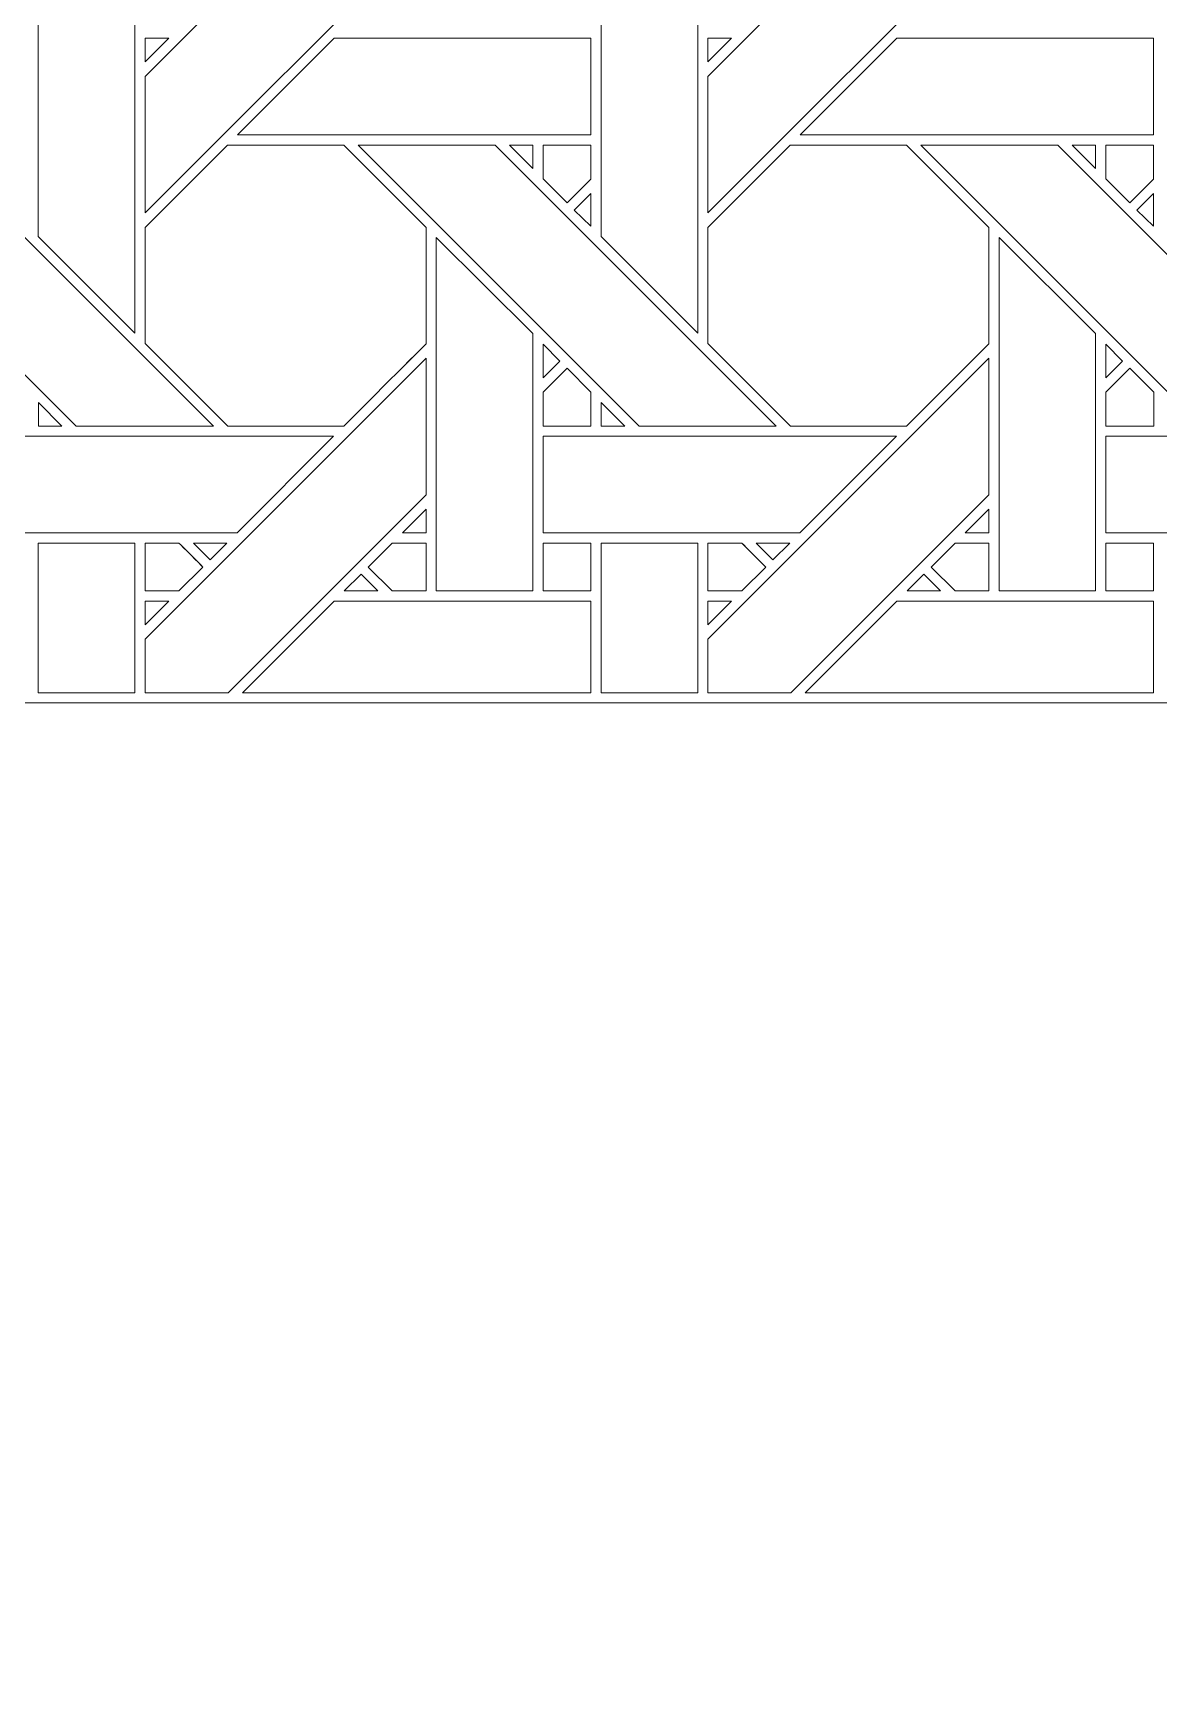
# Model space of a CAD drawing. Header units: inches. Extents: x 6.4 to 18.4, y 3.1 to 15.1.
# Drawn here: x 14.329 to 16.227, y 9.095 to 11.892 of the extents above; entities that cross this region are included whole.
import ezdxf

# ---------------------------------------------------------------- set-up
doc = ezdxf.new("R2010")
doc.units = ezdxf.units.IN
doc.header["$MEASUREMENT"] = 0
doc.layers.add('Design', color=7, linetype='Continuous', lineweight=0)

msp = doc.modelspace()

# ---------------------------------------------------------------- linework, layer by layer
at = {"layer": 'Design'}
for points, knots in [([(12.3829, 15.0948), (9.0691, 15.0948), (6.3829, 12.4085), (6.3829, 9.0948), (6.3829, 5.7811), (9.0691, 3.0948), (12.3829, 3.0948), (15.6966, 3.0948), (18.3829, 5.7811), (18.3829, 9.0948), (18.3829, 12.4085), (15.6966, 15.0948), (12.3829, 15.0948)], [0, 0, 0, 0, 1, 1, 1, 2, 2, 2, 3, 3, 3, 4, 4, 4, 4]), ([(7.399, 10.7636), (7.399, 10.7636), (7.4146, 10.7636), (7.4146, 10.7636), (7.4146, 10.7636), (7.4265, 10.7636), (7.4265, 10.7636), (7.4265, 10.7636), (17.3629, 10.7636), (17.3629, 10.7636), (17.3711, 10.7636), (17.3771, 10.7713), (17.3751, 10.7793), (17.374, 10.7838), (17.3725, 10.7889), (17.3707, 10.7944), (16.6636, 12.8699), (14.6977, 14.3629), (12.3829, 14.3629), (10.0662, 14.3629), (8.0989, 12.8675), (7.3933, 10.7893), (7.3898, 10.779), (7.3884, 10.7717), (7.3905, 10.7675), (7.3918, 10.7649), (7.3945, 10.7636), (7.399, 10.7636)], [0, 0, 0, 0, 1, 1, 1, 2, 2, 2, 3, 3, 3, 4, 4, 4, 5, 5, 5, 6, 6, 6, 7, 7, 7, 8, 8, 8, 9, 9, 9, 9]), ([(14.9915, 12.0628), (14.9915, 12.0628), (14.5179, 11.5892), (14.5179, 11.5892), (14.5179, 11.5892), (14.5179, 11.8193), (14.5179, 11.8193), (14.5179, 11.8193), (14.9915, 12.2929), (14.9915, 12.2929), (14.9915, 12.2929), (14.9915, 12.0628), (14.9915, 12.0628)], [0, 0, 0, 0, 1, 1, 1, 2, 2, 2, 3, 3, 3, 4, 4, 4, 4]), ([(15.9403, 12.0628), (15.9403, 12.0628), (15.4666, 11.5892), (15.4666, 11.5892), (15.4666, 11.5892), (15.4666, 11.8193), (15.4666, 11.8193), (15.4666, 11.8193), (15.9403, 12.2929), (15.9403, 12.2929), (15.9403, 12.2929), (15.9403, 12.0628), (15.9403, 12.0628)], [0, 0, 0, 0, 1, 1, 1, 2, 2, 2, 3, 3, 3, 4, 4, 4, 4]), ([(14.5007, 11.9814), (14.5007, 11.9814), (14.5007, 11.3863), (14.5007, 11.3863), (14.5007, 11.3863), (14.3378, 11.5492), (14.3378, 11.5492), (14.3378, 11.5492), (14.3378, 11.9814), (14.3378, 11.9814), (14.3378, 11.9814), (14.5007, 11.9814), (14.5007, 11.9814)], [0, 0, 0, 0, 1, 1, 1, 2, 2, 2, 3, 3, 3, 4, 4, 4, 4]), ([(15.4494, 11.9814), (15.4494, 11.9814), (15.4494, 11.3863), (15.4494, 11.3863), (15.4494, 11.3863), (15.2865, 11.5492), (15.2865, 11.5492), (15.2865, 11.5492), (15.2865, 11.9814), (15.2865, 11.9814), (15.2865, 11.9814), (15.4494, 11.9814), (15.4494, 11.9814)], [0, 0, 0, 0, 1, 1, 1, 2, 2, 2, 3, 3, 3, 4, 4, 4, 4]), ([(14.5577, 11.8835), (14.5577, 11.8835), (14.5179, 11.8436), (14.5179, 11.8436), (14.5179, 11.8436), (14.5179, 11.8835), (14.5179, 11.8835), (14.5179, 11.8835), (14.5577, 11.8835), (14.5577, 11.8835)], [0, 0, 0, 0, 1, 1, 1, 2, 2, 2, 3, 3, 3, 3]), ([(15.269, 11.8835), (15.269, 11.8835), (15.269, 11.7207), (15.269, 11.7207), (15.269, 11.7207), (14.6737, 11.7207), (14.6737, 11.7207), (14.6737, 11.7207), (14.8365, 11.8835), (14.8365, 11.8835), (14.8365, 11.8835), (15.269, 11.8835), (15.269, 11.8835)], [0, 0, 0, 0, 1, 1, 1, 2, 2, 2, 3, 3, 3, 4, 4, 4, 4]), ([(15.5064, 11.8835), (15.5064, 11.8835), (15.4666, 11.8436), (15.4666, 11.8436), (15.4666, 11.8436), (15.4666, 11.8835), (15.4666, 11.8835), (15.4666, 11.8835), (15.5064, 11.8835), (15.5064, 11.8835)], [0, 0, 0, 0, 1, 1, 1, 2, 2, 2, 3, 3, 3, 3]), ([(16.2177, 11.8835), (16.2177, 11.8835), (16.2177, 11.7207), (16.2177, 11.7207), (16.2177, 11.7207), (15.6224, 11.7207), (15.6224, 11.7207), (15.6224, 11.7207), (15.7853, 11.8835), (15.7853, 11.8835), (15.7853, 11.8835), (16.2177, 11.8835), (16.2177, 11.8835)], [0, 0, 0, 0, 1, 1, 1, 2, 2, 2, 3, 3, 3, 4, 4, 4, 4]), ([(13.9283, 11.7035), (13.9283, 11.7035), (14.1592, 11.7035), (14.1592, 11.7035), (14.1592, 11.7035), (14.6329, 11.2299), (14.6329, 11.2299), (14.6329, 11.2299), (14.4018, 11.2299), (14.4018, 11.2299), (14.4018, 11.2299), (13.9283, 11.7035), (13.9283, 11.7035)], [0, 0, 0, 0, 1, 1, 1, 2, 2, 2, 3, 3, 3, 4, 4, 4, 4]), ([(14.5179, 11.5648), (14.5179, 11.5648), (14.6566, 11.7035), (14.6566, 11.7035), (14.6566, 11.7035), (14.8528, 11.7035), (14.8528, 11.7035), (14.8528, 11.7035), (14.9915, 11.5648), (14.9915, 11.5648), (14.9915, 11.5648), (14.9915, 11.3686), (14.9915, 11.3686), (14.9737, 11.3507), (14.8618, 11.2389), (14.8528, 11.2299), (14.8528, 11.2299), (14.6571, 11.2299), (14.6571, 11.2299), (14.6571, 11.2299), (14.5179, 11.3691), (14.5179, 11.3691), (14.5179, 11.3691), (14.5179, 11.5648), (14.5179, 11.5648)], [0, 0, 0, 0, 1, 1, 1, 2, 2, 2, 3, 3, 3, 4, 4, 4, 5, 5, 5, 6, 6, 6, 7, 7, 7, 8, 8, 8, 8]), ([(14.6571, 11.2299), (14.6571, 11.2299), (14.5179, 11.3691), (14.5179, 11.3691), (14.5179, 11.3691), (14.5179, 11.5648), (14.5179, 11.5648), (14.5179, 11.5648), (14.6566, 11.7035), (14.6566, 11.7035), (14.6566, 11.7035), (14.8528, 11.7035), (14.8528, 11.7035), (14.8528, 11.7035), (14.9915, 11.5648), (14.9915, 11.5648), (14.9915, 11.5648), (14.9915, 11.3686), (14.9915, 11.3686), (14.9737, 11.3506), (14.8617, 11.2389), (14.8528, 11.2299), (14.8528, 11.2299), (14.6571, 11.2299), (14.6571, 11.2299)], [0, 0, 0, 0, 1, 1, 1, 2, 2, 2, 3, 3, 3, 4, 4, 4, 5, 5, 5, 6, 6, 6, 7, 7, 7, 8, 8, 8, 8]), ([(14.877, 11.7035), (14.877, 11.7035), (15.1079, 11.7035), (15.1079, 11.7035), (15.1079, 11.7035), (15.5816, 11.2299), (15.5816, 11.2299), (15.5816, 11.2299), (15.3505, 11.2299), (15.3505, 11.2299), (15.3505, 11.2299), (14.877, 11.7035), (14.877, 11.7035)], [0, 0, 0, 0, 1, 1, 1, 2, 2, 2, 3, 3, 3, 4, 4, 4, 4]), ([(15.1715, 11.7035), (15.1715, 11.7035), (15.1715, 11.6637), (15.1715, 11.6637), (15.1715, 11.6637), (15.1321, 11.7035), (15.1321, 11.7035), (15.1321, 11.7035), (15.1715, 11.7035), (15.1715, 11.7035)], [0, 0, 0, 0, 1, 1, 1, 2, 2, 2, 3, 3, 3, 3]), ([(15.1887, 11.7035), (15.1887, 11.7035), (15.269, 11.7035), (15.269, 11.7035), (15.269, 11.7035), (15.269, 11.6459), (15.269, 11.6459), (15.269, 11.6459), (15.2291, 11.606), (15.2291, 11.606), (15.2291, 11.606), (15.1887, 11.6463), (15.1887, 11.6463), (15.1887, 11.6463), (15.1887, 11.7035), (15.1887, 11.7035)], [0, 0, 0, 0, 1, 1, 1, 2, 2, 2, 3, 3, 3, 4, 4, 4, 5, 5, 5, 5]), ([(15.2291, 11.606), (15.2291, 11.606), (15.1887, 11.6463), (15.1887, 11.6463), (15.1887, 11.6463), (15.1887, 11.7035), (15.1887, 11.7035), (15.1887, 11.7035), (15.269, 11.7035), (15.269, 11.7035), (15.269, 11.7035), (15.269, 11.6459), (15.269, 11.6459), (15.269, 11.6459), (15.2291, 11.606), (15.2291, 11.606)], [0, 0, 0, 0, 1, 1, 1, 2, 2, 2, 3, 3, 3, 4, 4, 4, 5, 5, 5, 5]), ([(15.4666, 11.5648), (15.4666, 11.5648), (15.6053, 11.7035), (15.6053, 11.7035), (15.6053, 11.7035), (15.8015, 11.7035), (15.8015, 11.7035), (15.8015, 11.7035), (15.9403, 11.5648), (15.9403, 11.5648), (15.9403, 11.5648), (15.9403, 11.3686), (15.9403, 11.3686), (15.9225, 11.3507), (15.8105, 11.2389), (15.8016, 11.2299), (15.8016, 11.2299), (15.6058, 11.2299), (15.6058, 11.2299), (15.6058, 11.2299), (15.4666, 11.3691), (15.4666, 11.3691), (15.4666, 11.3691), (15.4666, 11.5648), (15.4666, 11.5648)], [0, 0, 0, 0, 1, 1, 1, 2, 2, 2, 3, 3, 3, 4, 4, 4, 5, 5, 5, 6, 6, 6, 7, 7, 7, 8, 8, 8, 8]), ([(15.6058, 11.2299), (15.6058, 11.2299), (15.4666, 11.3691), (15.4666, 11.3691), (15.4666, 11.3691), (15.4666, 11.5648), (15.4666, 11.5648), (15.4666, 11.5648), (15.6053, 11.7035), (15.6053, 11.7035), (15.6053, 11.7035), (15.8015, 11.7035), (15.8015, 11.7035), (15.8015, 11.7035), (15.9403, 11.5648), (15.9403, 11.5648), (15.9403, 11.5648), (15.9403, 11.3686), (15.9403, 11.3686), (15.922, 11.3502), (15.8102, 11.2386), (15.8016, 11.2299), (15.8016, 11.2299), (15.6058, 11.2299), (15.6058, 11.2299)], [0, 0, 0, 0, 1, 1, 1, 2, 2, 2, 3, 3, 3, 4, 4, 4, 5, 5, 5, 6, 6, 6, 7, 7, 7, 8, 8, 8, 8]), ([(16.5303, 11.2299), (16.5303, 11.2299), (16.2993, 11.2299), (16.2993, 11.2299), (16.2993, 11.2299), (15.8257, 11.7035), (15.8257, 11.7035), (15.8257, 11.7035), (16.0567, 11.7035), (16.0567, 11.7035), (16.0567, 11.7035), (16.5303, 11.2299), (16.5303, 11.2299)], [0, 0, 0, 0, 1, 1, 1, 2, 2, 2, 3, 3, 3, 4, 4, 4, 4]), ([(16.0808, 11.7035), (16.0808, 11.7035), (16.1202, 11.7035), (16.1202, 11.7035), (16.1202, 11.7035), (16.1202, 11.6637), (16.1202, 11.6637), (16.1202, 11.6637), (16.0808, 11.7035), (16.0808, 11.7035)], [0, 0, 0, 0, 1, 1, 1, 2, 2, 2, 3, 3, 3, 3]), ([(16.1375, 11.7035), (16.1375, 11.7035), (16.2177, 11.7035), (16.2177, 11.7035), (16.2177, 11.7035), (16.2177, 11.6459), (16.2177, 11.6459), (16.2177, 11.6459), (16.1778, 11.606), (16.1778, 11.606), (16.1778, 11.606), (16.1375, 11.6463), (16.1375, 11.6463), (16.1375, 11.6463), (16.1375, 11.7035), (16.1375, 11.7035)], [0, 0, 0, 0, 1, 1, 1, 2, 2, 2, 3, 3, 3, 4, 4, 4, 5, 5, 5, 5]), ([(16.1778, 11.606), (16.1778, 11.606), (16.1375, 11.6463), (16.1375, 11.6463), (16.1375, 11.6463), (16.1375, 11.7035), (16.1375, 11.7035), (16.1375, 11.7035), (16.2177, 11.7035), (16.2177, 11.7035), (16.2177, 11.7035), (16.2177, 11.6459), (16.2177, 11.6459), (16.2177, 11.6459), (16.1778, 11.606), (16.1778, 11.606)], [0, 0, 0, 0, 1, 1, 1, 2, 2, 2, 3, 3, 3, 4, 4, 4, 5, 5, 5, 5]), ([(15.269, 11.6217), (15.269, 11.6217), (15.269, 11.5665), (15.269, 11.5665), (15.269, 11.5665), (15.2412, 11.5939), (15.2412, 11.5939), (15.2412, 11.5939), (15.269, 11.6217), (15.269, 11.6217)], [0, 0, 0, 0, 1, 1, 1, 2, 2, 2, 3, 3, 3, 3]), ([(16.2177, 11.6217), (16.2177, 11.6217), (16.2177, 11.5665), (16.2177, 11.5665), (16.2177, 11.5665), (16.1899, 11.5939), (16.1899, 11.5939), (16.1899, 11.5939), (16.2177, 11.6217), (16.2177, 11.6217)], [0, 0, 0, 0, 1, 1, 1, 2, 2, 2, 3, 3, 3, 3]), ([(15.1714, 11.3856), (15.1714, 11.3856), (15.1714, 10.9519), (15.1714, 10.9519), (15.1714, 10.9519), (15.0087, 10.9519), (15.0087, 10.9519), (15.0087, 10.9519), (15.0087, 11.5477), (15.0087, 11.5477), (15.0087, 11.5477), (15.1714, 11.3856), (15.1714, 11.3856)], [0, 0, 0, 0, 1, 1, 1, 2, 2, 2, 3, 3, 3, 4, 4, 4, 4]), ([(16.1201, 11.3856), (16.1201, 11.3856), (16.1201, 10.9519), (16.1201, 10.9519), (16.1201, 10.9519), (15.9574, 10.9519), (15.9574, 10.9519), (15.9574, 10.9519), (15.9574, 11.5477), (15.9574, 11.5477), (15.9574, 11.5477), (16.1201, 11.3856), (16.1201, 11.3856)], [0, 0, 0, 0, 1, 1, 1, 2, 2, 2, 3, 3, 3, 4, 4, 4, 4]), ([(15.1887, 11.3113), (15.1887, 11.3113), (15.1887, 11.3681), (15.1887, 11.3681), (15.1887, 11.3681), (15.2169, 11.3395), (15.2169, 11.3395), (15.2169, 11.3395), (15.1887, 11.3113), (15.1887, 11.3113)], [0, 0, 0, 0, 1, 1, 1, 2, 2, 2, 3, 3, 3, 3]), ([(16.1374, 11.3113), (16.1374, 11.3113), (16.1374, 11.3681), (16.1374, 11.3681), (16.1374, 11.3681), (16.1656, 11.3395), (16.1656, 11.3395), (16.1656, 11.3395), (16.1374, 11.3113), (16.1374, 11.3113)], [0, 0, 0, 0, 1, 1, 1, 2, 2, 2, 3, 3, 3, 3]), ([(14.5179, 10.7802), (14.5179, 10.7802), (14.5179, 10.8705), (14.5179, 10.8705), (14.5179, 10.8705), (14.9915, 11.3441), (14.9915, 11.3441), (14.9915, 11.3441), (14.9915, 11.1141), (14.9915, 11.1141), (14.9915, 11.1141), (14.6577, 10.7802), (14.6577, 10.7802), (14.6577, 10.7802), (14.5179, 10.7802), (14.5179, 10.7802)], [0, 0, 0, 0, 1, 1, 1, 2, 2, 2, 3, 3, 3, 4, 4, 4, 5, 5, 5, 5]), ([(15.4666, 10.7802), (15.4666, 10.7802), (15.4666, 10.8705), (15.4666, 10.8705), (15.4666, 10.8705), (15.9403, 11.3441), (15.9403, 11.3441), (15.9403, 11.3441), (15.9403, 11.1141), (15.9403, 11.1141), (15.9403, 11.1141), (15.6064, 10.7802), (15.6064, 10.7802), (15.6064, 10.7802), (15.4666, 10.7802), (15.4666, 10.7802)], [0, 0, 0, 0, 1, 1, 1, 2, 2, 2, 3, 3, 3, 4, 4, 4, 5, 5, 5, 5]), ([(15.2694, 11.287), (15.2694, 11.287), (15.2694, 11.2297), (15.2694, 11.2297), (15.2694, 11.2297), (15.1887, 11.2297), (15.1887, 11.2297), (15.1887, 11.2297), (15.1887, 11.2869), (15.1887, 11.2869), (15.1887, 11.2869), (15.2291, 11.3273), (15.2291, 11.3273), (15.2291, 11.3273), (15.2694, 11.287), (15.2694, 11.287)], [0, 0, 0, 0, 1, 1, 1, 2, 2, 2, 3, 3, 3, 4, 4, 4, 5, 5, 5, 5]), ([(15.1887, 11.2869), (15.1887, 11.2869), (15.2291, 11.3273), (15.2291, 11.3273), (15.2291, 11.3273), (15.2694, 11.287), (15.2694, 11.287), (15.2694, 11.287), (15.2694, 11.2297), (15.2694, 11.2297), (15.2694, 11.2297), (15.1887, 11.2297), (15.1887, 11.2297), (15.1887, 11.2297), (15.1887, 11.2869), (15.1887, 11.2869)], [0, 0, 0, 0, 1, 1, 1, 2, 2, 2, 3, 3, 3, 4, 4, 4, 5, 5, 5, 5]), ([(16.2181, 11.287), (16.2181, 11.287), (16.2181, 11.2297), (16.2181, 11.2297), (16.2181, 11.2297), (16.1375, 11.2297), (16.1375, 11.2297), (16.1375, 11.2297), (16.1375, 11.2869), (16.1375, 11.2869), (16.1375, 11.2869), (16.1778, 11.3273), (16.1778, 11.3273), (16.1778, 11.3273), (16.2181, 11.287), (16.2181, 11.287)], [0, 0, 0, 0, 1, 1, 1, 2, 2, 2, 3, 3, 3, 4, 4, 4, 5, 5, 5, 5]), ([(16.1778, 11.3273), (16.1778, 11.3273), (16.2181, 11.287), (16.2181, 11.287), (16.2181, 11.287), (16.2181, 11.2297), (16.2181, 11.2297), (16.2181, 11.2297), (16.1375, 11.2297), (16.1375, 11.2297), (16.1375, 11.2297), (16.1375, 11.2869), (16.1375, 11.2869), (16.1375, 11.2869), (16.1778, 11.3273), (16.1778, 11.3273)], [0, 0, 0, 0, 1, 1, 1, 2, 2, 2, 3, 3, 3, 4, 4, 4, 5, 5, 5, 5]), ([(14.3776, 11.2299), (14.3776, 11.2299), (14.3379, 11.2299), (14.3379, 11.2299), (14.3379, 11.2299), (14.3379, 11.2697), (14.3379, 11.2697), (14.3379, 11.2697), (14.3776, 11.2299), (14.3776, 11.2299)], [0, 0, 0, 0, 1, 1, 1, 2, 2, 2, 3, 3, 3, 3]), ([(15.3264, 11.2299), (15.3264, 11.2299), (15.2866, 11.2299), (15.2866, 11.2299), (15.2866, 11.2299), (15.2866, 11.2697), (15.2866, 11.2697), (15.2866, 11.2697), (15.3264, 11.2299), (15.3264, 11.2299)], [0, 0, 0, 0, 1, 1, 1, 2, 2, 2, 3, 3, 3, 3]), ([(14.24, 11.0499), (14.24, 11.0499), (14.24, 11.2126), (14.24, 11.2126), (14.24, 11.2126), (14.8357, 11.2126), (14.8357, 11.2126), (14.8357, 11.2126), (14.673, 11.0499), (14.673, 11.0499), (14.673, 11.0499), (14.24, 11.0499), (14.24, 11.0499)], [0, 0, 0, 0, 1, 1, 1, 2, 2, 2, 3, 3, 3, 4, 4, 4, 4]), ([(15.1887, 11.0499), (15.1887, 11.0499), (15.1887, 11.2126), (15.1887, 11.2126), (15.1887, 11.2126), (15.7844, 11.2126), (15.7844, 11.2126), (15.7844, 11.2126), (15.6217, 11.0499), (15.6217, 11.0499), (15.6217, 11.0499), (15.1887, 11.0499), (15.1887, 11.0499)], [0, 0, 0, 0, 1, 1, 1, 2, 2, 2, 3, 3, 3, 4, 4, 4, 4]), ([(16.1375, 11.0499), (16.1375, 11.0499), (16.1375, 11.2126), (16.1375, 11.2126), (16.1375, 11.2126), (16.7332, 11.2126), (16.7332, 11.2126), (16.7332, 11.2126), (16.5704, 11.0499), (16.5704, 11.0499), (16.5704, 11.0499), (16.1375, 11.0499), (16.1375, 11.0499)], [0, 0, 0, 0, 1, 1, 1, 2, 2, 2, 3, 3, 3, 4, 4, 4, 4]), ([(14.9517, 11.0499), (14.9517, 11.0499), (14.9915, 11.0897), (14.9915, 11.0897), (14.9915, 11.0897), (14.9915, 11.0499), (14.9915, 11.0499), (14.9915, 11.0499), (14.9517, 11.0499), (14.9517, 11.0499)], [0, 0, 0, 0, 1, 1, 1, 2, 2, 2, 3, 3, 3, 3]), ([(15.9005, 11.0499), (15.9005, 11.0499), (15.9403, 11.0897), (15.9403, 11.0897), (15.9403, 11.0897), (15.9403, 11.0499), (15.9403, 11.0499), (15.9403, 11.0499), (15.9005, 11.0499), (15.9005, 11.0499)], [0, 0, 0, 0, 1, 1, 1, 2, 2, 2, 3, 3, 3, 3]), ([(14.5007, 10.7802), (14.5007, 10.7802), (14.3378, 10.7802), (14.3378, 10.7802), (14.3378, 10.7802), (14.3378, 11.0326), (14.3378, 11.0326), (14.3378, 11.0326), (14.5007, 11.0326), (14.5007, 11.0326), (14.5007, 11.0326), (14.5007, 10.7802), (14.5007, 10.7802)], [0, 0, 0, 0, 1, 1, 1, 2, 2, 2, 3, 3, 3, 4, 4, 4, 4]), ([(14.5179, 11.0327), (14.5179, 11.0327), (14.5749, 11.0327), (14.5749, 11.0327), (14.5801, 11.0276), (14.6108, 10.9967), (14.6153, 10.9923), (14.6153, 10.9923), (14.5748, 10.9519), (14.5748, 10.9519), (14.5748, 10.9519), (14.5179, 10.9519), (14.5179, 10.9519), (14.5179, 10.9519), (14.5179, 11.0327), (14.5179, 11.0327)], [0, 0, 0, 0, 1, 1, 1, 2, 2, 2, 3, 3, 3, 4, 4, 4, 5, 5, 5, 5]), ([(14.5179, 10.9519), (14.5179, 10.9519), (14.5179, 11.0327), (14.5179, 11.0327), (14.5179, 11.0327), (14.5749, 11.0327), (14.5749, 11.0327), (14.58, 11.0277), (14.6107, 10.9969), (14.6153, 10.9923), (14.6153, 10.9923), (14.5748, 10.9519), (14.5748, 10.9519), (14.5748, 10.9519), (14.5179, 10.9519), (14.5179, 10.9519)], [0, 0, 0, 0, 1, 1, 1, 2, 2, 2, 3, 3, 3, 4, 4, 4, 5, 5, 5, 5]), ([(14.5993, 11.0326), (14.5993, 11.0326), (14.6557, 11.0326), (14.6557, 11.0326), (14.6557, 11.0326), (14.6275, 11.0045), (14.6275, 11.0045), (14.6275, 11.0045), (14.5993, 11.0326), (14.5993, 11.0326)], [0, 0, 0, 0, 1, 1, 1, 2, 2, 2, 3, 3, 3, 3]), ([(14.8941, 10.9923), (14.8941, 10.9923), (14.9345, 11.0327), (14.9345, 11.0327), (14.9345, 11.0327), (14.9915, 11.0327), (14.9915, 11.0327), (14.9915, 11.0327), (14.9915, 10.9519), (14.9915, 10.9519), (14.9915, 10.9519), (14.9344, 10.9519), (14.9344, 10.9519), (14.9344, 10.9519), (14.8941, 10.9923), (14.8941, 10.9923)], [0, 0, 0, 0, 1, 1, 1, 2, 2, 2, 3, 3, 3, 4, 4, 4, 5, 5, 5, 5]), ([(14.8941, 10.9923), (14.8941, 10.9923), (14.9345, 11.0327), (14.9345, 11.0327), (14.9345, 11.0327), (14.9915, 11.0327), (14.9915, 11.0327), (14.9915, 11.0327), (14.9915, 10.9519), (14.9915, 10.9519), (14.9915, 10.9519), (14.9344, 10.9519), (14.9344, 10.9519), (14.9344, 10.9519), (14.8941, 10.9923), (14.8941, 10.9923)], [0, 0, 0, 0, 1, 1, 1, 2, 2, 2, 3, 3, 3, 4, 4, 4, 5, 5, 5, 5]), ([(15.269, 11.0327), (15.269, 11.0327), (15.269, 10.9519), (15.269, 10.9519), (15.269, 10.9519), (15.1887, 10.9519), (15.1887, 10.9519), (15.1887, 10.9519), (15.1887, 11.0327), (15.1887, 11.0327), (15.1887, 11.0327), (15.269, 11.0327), (15.269, 11.0327)], [0, 0, 0, 0, 1, 1, 1, 2, 2, 2, 3, 3, 3, 4, 4, 4, 4]), ([(15.269, 10.9519), (15.269, 10.9519), (15.1887, 10.9519), (15.1887, 10.9519), (15.1887, 10.9519), (15.1887, 11.0327), (15.1887, 11.0327), (15.1887, 11.0327), (15.269, 11.0327), (15.269, 11.0327), (15.269, 11.0327), (15.269, 10.9519), (15.269, 10.9519)], [0, 0, 0, 0, 1, 1, 1, 2, 2, 2, 3, 3, 3, 4, 4, 4, 4]), ([(15.4494, 10.7802), (15.4494, 10.7802), (15.2865, 10.7802), (15.2865, 10.7802), (15.2865, 10.7802), (15.2865, 11.0326), (15.2865, 11.0326), (15.2865, 11.0326), (15.4494, 11.0326), (15.4494, 11.0326), (15.4494, 11.0326), (15.4494, 10.7802), (15.4494, 10.7802)], [0, 0, 0, 0, 1, 1, 1, 2, 2, 2, 3, 3, 3, 4, 4, 4, 4]), ([(15.4666, 11.0327), (15.4666, 11.0327), (15.5237, 11.0327), (15.5237, 11.0327), (15.5288, 11.0276), (15.5596, 10.9967), (15.564, 10.9923), (15.564, 10.9923), (15.5236, 10.9519), (15.5236, 10.9519), (15.5236, 10.9519), (15.4666, 10.9519), (15.4666, 10.9519), (15.4666, 10.9519), (15.4666, 11.0327), (15.4666, 11.0327)], [0, 0, 0, 0, 1, 1, 1, 2, 2, 2, 3, 3, 3, 4, 4, 4, 5, 5, 5, 5]), ([(15.4666, 10.9519), (15.4666, 10.9519), (15.4666, 11.0327), (15.4666, 11.0327), (15.4666, 11.0327), (15.5237, 11.0327), (15.5237, 11.0327), (15.5291, 11.0273), (15.564, 10.9923), (15.564, 10.9923), (15.564, 10.9923), (15.5236, 10.9519), (15.5236, 10.9519), (15.5236, 10.9519), (15.4666, 10.9519), (15.4666, 10.9519)], [0, 0, 0, 0, 1, 1, 1, 2, 2, 2, 3, 3, 3, 4, 4, 4, 5, 5, 5, 5]), ([(15.548, 11.0326), (15.548, 11.0326), (15.6045, 11.0326), (15.6045, 11.0326), (15.6045, 11.0326), (15.5762, 11.0045), (15.5762, 11.0045), (15.5762, 11.0045), (15.548, 11.0326), (15.548, 11.0326)], [0, 0, 0, 0, 1, 1, 1, 2, 2, 2, 3, 3, 3, 3]), ([(15.8428, 10.9923), (15.8428, 10.9923), (15.8832, 11.0327), (15.8832, 11.0327), (15.8832, 11.0327), (15.9403, 11.0327), (15.9403, 11.0327), (15.9403, 11.0327), (15.9403, 10.9519), (15.9403, 10.9519), (15.9403, 10.9519), (15.8832, 10.9519), (15.8832, 10.9519), (15.8832, 10.9519), (15.8428, 10.9923), (15.8428, 10.9923)], [0, 0, 0, 0, 1, 1, 1, 2, 2, 2, 3, 3, 3, 4, 4, 4, 5, 5, 5, 5]), ([(15.8428, 10.9923), (15.8428, 10.9923), (15.8832, 11.0327), (15.8832, 11.0327), (15.8832, 11.0327), (15.9403, 11.0327), (15.9403, 11.0327), (15.9403, 11.0327), (15.9403, 10.9519), (15.9403, 10.9519), (15.9403, 10.9519), (15.8832, 10.9519), (15.8832, 10.9519), (15.8832, 10.9519), (15.8428, 10.9923), (15.8428, 10.9923)], [0, 0, 0, 0, 1, 1, 1, 2, 2, 2, 3, 3, 3, 4, 4, 4, 5, 5, 5, 5]), ([(16.2177, 11.0327), (16.2177, 11.0327), (16.2177, 10.9519), (16.2177, 10.9519), (16.2177, 10.9519), (16.1375, 10.9519), (16.1375, 10.9519), (16.1375, 10.9519), (16.1375, 11.0327), (16.1375, 11.0327), (16.1375, 11.0327), (16.2177, 11.0327), (16.2177, 11.0327)], [0, 0, 0, 0, 1, 1, 1, 2, 2, 2, 3, 3, 3, 4, 4, 4, 4]), ([(16.2177, 10.9519), (16.2177, 10.9519), (16.1375, 10.9519), (16.1375, 10.9519), (16.1375, 10.9519), (16.1375, 11.0327), (16.1375, 11.0327), (16.1375, 11.0327), (16.2177, 11.0327), (16.2177, 11.0327), (16.2177, 11.0327), (16.2177, 10.9519), (16.2177, 10.9519)], [0, 0, 0, 0, 1, 1, 1, 2, 2, 2, 3, 3, 3, 4, 4, 4, 4]), ([(14.9102, 10.9519), (14.9102, 10.9519), (14.8537, 10.9519), (14.8537, 10.9519), (14.8537, 10.9519), (14.8819, 10.9801), (14.8819, 10.9801), (14.8819, 10.9801), (14.9102, 10.9519), (14.9102, 10.9519)], [0, 0, 0, 0, 1, 1, 1, 2, 2, 2, 3, 3, 3, 3]), ([(15.8589, 10.9519), (15.8589, 10.9519), (15.8024, 10.9519), (15.8024, 10.9519), (15.8024, 10.9519), (15.8307, 10.9801), (15.8307, 10.9801), (15.8307, 10.9801), (15.8589, 10.9519), (15.8589, 10.9519)], [0, 0, 0, 0, 1, 1, 1, 2, 2, 2, 3, 3, 3, 3]), ([(14.5577, 10.9347), (14.5577, 10.9347), (14.5179, 10.8949), (14.5179, 10.8949), (14.5179, 10.8949), (14.5179, 10.9347), (14.5179, 10.9347), (14.5179, 10.9347), (14.5577, 10.9347), (14.5577, 10.9347)], [0, 0, 0, 0, 1, 1, 1, 2, 2, 2, 3, 3, 3, 3]), ([(15.269, 10.7802), (15.269, 10.7802), (14.682, 10.7802), (14.682, 10.7802), (14.682, 10.7802), (14.8365, 10.9347), (14.8365, 10.9347), (14.8365, 10.9347), (15.269, 10.9347), (15.269, 10.9347), (15.269, 10.9347), (15.269, 10.7802), (15.269, 10.7802)], [0, 0, 0, 0, 1, 1, 1, 2, 2, 2, 3, 3, 3, 4, 4, 4, 4]), ([(15.5064, 10.9347), (15.5064, 10.9347), (15.4666, 10.8949), (15.4666, 10.8949), (15.4666, 10.8949), (15.4666, 10.9347), (15.4666, 10.9347), (15.4666, 10.9347), (15.5064, 10.9347), (15.5064, 10.9347)], [0, 0, 0, 0, 1, 1, 1, 2, 2, 2, 3, 3, 3, 3]), ([(16.2177, 10.7802), (16.2177, 10.7802), (15.6307, 10.7802), (15.6307, 10.7802), (15.6307, 10.7802), (15.7853, 10.9347), (15.7853, 10.9347), (15.7853, 10.9347), (16.2177, 10.9347), (16.2177, 10.9347), (16.2177, 10.9347), (16.2177, 10.7802), (16.2177, 10.7802)], [0, 0, 0, 0, 1, 1, 1, 2, 2, 2, 3, 3, 3, 4, 4, 4, 4])]:
    msp.add_open_spline(points, degree=3, knots=knots, dxfattribs=at)

doc.saveas('drawing.dxf')
